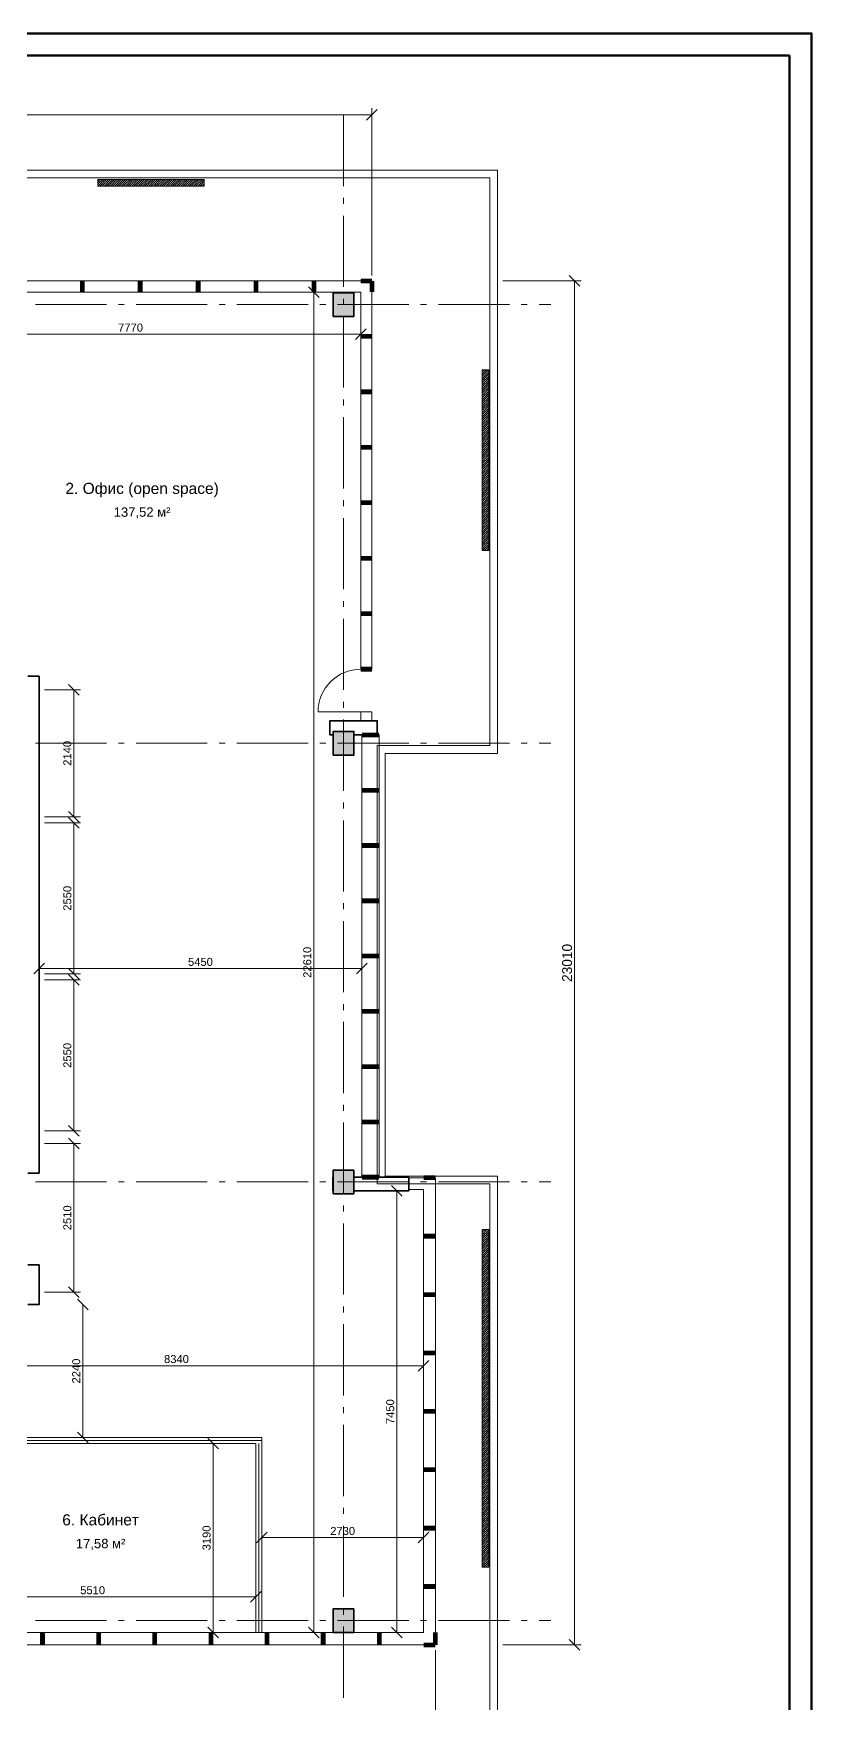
# Model space of a CAD drawing. Header units: millimetres. Extents: x -8900 to 22600, y -17775 to 26775.
# Drawn here: x 9465 to 22600, y -1400 to 26775 of the extents above; entities that cross this region are included whole.
import ezdxf
from ezdxf.enums import TextEntityAlignment as Align

# ---------------------------------------------------------------- set-up
doc = ezdxf.new("R2010")
doc.units = ezdxf.units.MM
for name, color, linetype, lineweight in [('A-COLS', 7, 'Continuous', 35), ('A-DIMS', 7, 'Continuous', 13), ('A-DOOR', 7, 'Continuous', 18), ('A-FRAME', 7, 'Continuous', 50), ('A-GLAZ', 7, 'Continuous', 18), ('A-GRID', 7, 'Continuous', 13), ('A-ROOM-DIMS', 7, 'Continuous', 13), ('A-ROOM-NAME', 7, 'Continuous', 18), ('A-SLAB', 7, 'Continuous', 13), ('A-WALL-GLASS', 7, 'Continuous', 18), ('A-WALL-PART', 7, 'Continuous', 35)]:
    doc.layers.add(name, color=color, linetype=linetype, lineweight=lineweight)
doc.styles.add('PLAN', font='arial.ttf')

msp = doc.modelspace()

# ---------------------------------------------------------------- linework, layer by layer
at = {"layer": 'A-COLS'}
for points in [[(14875, 22400), (14875, 22000), (14525, 22000), (14525, 22400)], [(14875, 15000), (14875, 14600), (14525, 14600), (14525, 15000)], [(14875, 7600), (14875, 7200), (14525, 7200), (14525, 7600)], [(14875, 200), (14875, -200), (14525, -200), (14525, 200)]]:
    msp.add_lwpolyline(points, close=True, dxfattribs=at)
at = {"layer": 'A-COLS', "color": 7}
for points in [[(14875, 22000), (14875, 22400), (14525, 22400)], [(14525, 22400), (14525, 22000), (14875, 22000)], [(14875, 14600), (14875, 15000), (14525, 15000)], [(14525, 15000), (14525, 14600), (14875, 14600)], [(14875, 7200), (14875, 7600), (14525, 7600)], [(14525, 7600), (14525, 7200), (14875, 7200)], [(14875, -200), (14875, 200), (14525, 200)], [(14525, 200), (14525, -200), (14875, -200)]]:
    msp.add_solid(points, dxfattribs=at)
at = {"layer": 'A-DIMS', "color": 7}
for p, q in [((-470, 25400), (15180, 25400)), ((15090, 25310), (15270, 25490)), ((15180, 22690), (15180, 25512.5)), ((17390, 22600), (18712.5, 22600)), ((18690, 22510), (18510, 22690)), ((18600, -410), (18600, 22600)), ((16250, -500), (16250, -4412.5)), ((17390, -410), (18712.5, -410)), ((18690, -500), (18510, -320))]:
    msp.add_line(p, q, dxfattribs=at)
at = {"layer": 'A-DOOR'}
msp.add_line((14990, 15330), (14270, 15330), dxfattribs=at)
msp.add_arc((14990, 15330), 720, 90.0116696, -179.9766608, dxfattribs=at)
at = {"layer": 'A-FRAME'}
for points in [[(-8900, -17775), (22600, -17775), (22600, 26775), (-8900, 26775)], [(-7400, -17400), (22225, -17400), (22225, 26400), (-7400, 26400)]]:
    msp.add_lwpolyline(points, close=True, dxfattribs=at)
at = {"layer": 'A-GLAZ'}
for points in [[(-220, 6140), (-310, 6140), (-310, 15700), (-470, 15700), (-470, 22410), (-470, 22600), (-270, 22600), (14990, 22600), (15180, 22600), (15180, 22410), (15180, 16050), (14990, 16050), (14990, 22410), (-270, 22410), (-270, 15700), (-220, 15700)], [(15180, 15330), (15180, 15180), (14990, 15180), (14990, 15330)], [(15300, 14940), (15300, 7480), (15010, 7480), (15010, 14940)], [(16050, -410), (-600, -410), (-800, -410), (-800, -200), (-800, 5930), (-600, 5930), (-600, -200), (16050, -200), (16050, 7270), (15800, 7270), (15800, 7470), (16050, 7470), (16250, 7470), (16250, 7270), (16250, -200), (16250, -410)]]:
    msp.add_lwpolyline(points, close=True, dxfattribs=at)
at = {"layer": 'A-GLAZ', "color": 7}
for points in [[(10329.4, 22600), (10249.4, 22600), (10249.4, 22410)], [(10249.4, 22410), (10329.4, 22410), (10329.4, 22600)], [(11307.5, 22600), (11227.5, 22600), (11227.5, 22410)], [(11227.5, 22410), (11307.5, 22410), (11307.5, 22600)], [(12285.6, 22600), (12205.6, 22600), (12205.6, 22410)], [(12205.6, 22410), (12285.6, 22410), (12285.6, 22600)], [(13263.7, 22600), (13183.8, 22600), (13183.8, 22410)], [(13183.8, 22410), (13263.7, 22410), (13263.7, 22600)], [(14241.9, 22600), (14161.9, 22600), (14161.9, 22410)], [(14161.9, 22410), (14241.9, 22410), (14241.9, 22600)], [(15180, 22640), (14990, 22640), (14990, 22560)], [(14990, 22560), (15180, 22560), (15180, 22640)], [(15220, 22600), (15140, 22600), (15140, 22410)], [(15140, 22410), (15220, 22410), (15220, 22600)], [(15180, 21704.3), (14990, 21704.3), (14990, 21624.3)], [(14990, 21624.3), (15180, 21624.3), (15180, 21704.3)], [(15180, 20768.6), (14990, 20768.6), (14990, 20688.6)], [(14990, 20688.6), (15180, 20688.6), (15180, 20768.6)], [(15180, 19832.9), (14990, 19832.9), (14990, 19752.9)], [(14990, 19752.9), (15180, 19752.9), (15180, 19832.9)], [(15180, 18897.1), (14990, 18897.1), (14990, 18817.1)], [(14990, 18817.1), (15180, 18817.1), (15180, 18897.1)], [(15180, 17961.4), (14990, 17961.4), (14990, 17881.4)], [(14990, 17881.4), (15180, 17881.4), (15180, 17961.4)], [(15180, 17025.7), (14990, 17025.7), (14990, 16945.7)], [(14990, 16945.7), (15180, 16945.7), (15180, 17025.7)], [(15180, 16090), (14990, 16090), (14990, 16010)], [(14990, 16010), (15180, 16010), (15180, 16090)], [(15300, 14980), (15010, 14980), (15010, 14900)], [(15010, 14900), (15300, 14900), (15300, 14980)], [(15300, 14047.5), (15010, 14047.5), (15010, 13967.5)], [(15010, 13967.5), (15300, 13967.5), (15300, 14047.5)], [(15300, 13115), (15010, 13115), (15010, 13035)], [(15010, 13035), (15300, 13035), (15300, 13115)], [(15300, 12182.5), (15010, 12182.5), (15010, 12102.5)], [(15010, 12102.5), (15300, 12102.5), (15300, 12182.5)], [(15300, 11250), (15010, 11250), (15010, 11170)], [(15010, 11170), (15300, 11170), (15300, 11250)], [(15300, 10317.5), (15010, 10317.5), (15010, 10237.5)], [(15010, 10237.5), (15300, 10237.5), (15300, 10317.5)], [(15300, 9385), (15010, 9385), (15010, 9305)], [(15010, 9305), (15300, 9305), (15300, 9385)], [(15300, 8452.5), (15010, 8452.5), (15010, 8372.5)], [(15010, 8372.5), (15300, 8372.5), (15300, 8452.5)], [(15300, 7520), (15010, 7520), (15010, 7440)], [(15010, 7440), (15300, 7440), (15300, 7520)], [(16250, 7510), (16050, 7510), (16050, 7430)], [(16050, 7430), (16250, 7430), (16250, 7510)], [(16250, 6525), (16050, 6525), (16050, 6445)], [(16050, 6445), (16250, 6445), (16250, 6525)], [(16250, 5540), (16050, 5540), (16050, 5460)], [(16050, 5460), (16250, 5460), (16250, 5540)], [(16250, 4555), (16050, 4555), (16050, 4475)], [(16050, 4475), (16250, 4475), (16250, 4555)], [(16250, 3570), (16050, 3570), (16050, 3490)], [(16050, 3490), (16250, 3490), (16250, 3570)], [(16250, 2585), (16050, 2585), (16050, 2505)], [(16050, 2505), (16250, 2505), (16250, 2585)], [(16250, 1600), (16050, 1600), (16050, 1520)], [(16050, 1520), (16250, 1520), (16250, 1600)], [(16250, 615), (16050, 615), (16050, 535)], [(16050, 535), (16250, 535), (16250, 615)], [(9659.4, -200), (9579.4, -200), (9579.4, -410)], [(9579.4, -410), (9659.4, -410), (9659.4, -200)], [(10606.7, -200), (10526.7, -200), (10526.7, -410)], [(10526.7, -410), (10606.7, -410), (10606.7, -200)], [(11553.9, -200), (11473.9, -200), (11473.9, -410)], [(11473.9, -410), (11553.9, -410), (11553.9, -200)], [(12501.1, -200), (12421.1, -200), (12421.1, -410)], [(12421.1, -410), (12501.1, -410), (12501.1, -200)], [(13448.3, -200), (13368.3, -200), (13368.3, -410)], [(13368.3, -410), (13448.3, -410), (13448.3, -200)], [(14395.6, -200), (14315.6, -200), (14315.6, -410)], [(14315.6, -410), (14395.6, -410), (14395.6, -200)], [(15342.8, -200), (15262.8, -200), (15262.8, -410)], [(15262.8, -410), (15342.8, -410), (15342.8, -200)], [(16290, -200), (16210, -200), (16210, -410)], [(16210, -410), (16290, -410), (16290, -200)], [(16250, -370), (16050, -370), (16050, -450)], [(16050, -450), (16250, -450), (16250, -370)]]:
    msp.add_solid(points, dxfattribs=at)
at = {"layer": 'A-GRID'}
for p, q in [((14700, 24200), (14700, 25400)), ((14700, 23900), (14700, 24000)), ((14700, 22500), (14700, 23700)), ((14700, 22200), (14700, 22300)), ((9500, 22200), (10700, 22200)), ((10900, 22200), (11000, 22200)), ((11200, 22200), (12400, 22200)), ((12600, 22200), (12700, 22200)), ((12900, 22200), (14100, 22200)), ((14300, 22200), (14400, 22200)), ((14600, 22200), (15800, 22200)), ((14700, 20800), (14700, 22000)), ((16000, 22200), (16100, 22200)), ((16300, 22200), (17500, 22200)), ((17700, 22200), (17800, 22200)), ((18000, 22200), (18200, 22200)), ((14700, 20500), (14700, 20600)), ((14700, 19100), (14700, 20300)), ((14700, 18800), (14700, 18900)), ((14700, 17400), (14700, 18600)), ((14700, 17100), (14700, 17200)), ((14700, 15700), (14700, 16900)), ((14700, 15400), (14700, 15500)), ((14700, 14000), (14700, 15200)), ((9500, 14800), (10700, 14800)), ((10900, 14800), (11000, 14800)), ((11200, 14800), (12400, 14800)), ((12600, 14800), (12700, 14800)), ((12900, 14800), (14100, 14800)), ((14300, 14800), (14400, 14800)), ((14600, 14800), (15800, 14800)), ((16000, 14800), (16100, 14800)), ((16300, 14800), (17500, 14800)), ((17700, 14800), (17800, 14800)), ((18000, 14800), (18200, 14800)), ((14700, 13700), (14700, 13800)), ((14700, 12300), (14700, 13500)), ((14700, 12000), (14700, 12100)), ((14700, 10600), (14700, 11800)), ((14700, 10300), (14700, 10400)), ((14700, 8900), (14700, 10100)), ((14700, 8600), (14700, 8700)), ((14700, 7200), (14700, 8400)), ((9500, 7400), (10700, 7400)), ((10900, 7400), (11000, 7400)), ((11200, 7400), (12400, 7400)), ((12600, 7400), (12700, 7400)), ((12900, 7400), (14100, 7400)), ((14300, 7400), (14400, 7400)), ((14600, 7400), (15800, 7400)), ((16000, 7400), (16100, 7400)), ((16300, 7400), (17500, 7400)), ((17700, 7400), (17800, 7400)), ((18000, 7400), (18200, 7400)), ((14700, 6900), (14700, 7000)), ((14700, 5500), (14700, 6700)), ((14700, 5200), (14700, 5300)), ((14700, 3800), (14700, 5000)), ((14700, 3500), (14700, 3600)), ((14700, 2100), (14700, 3300)), ((14700, 1800), (14700, 1900)), ((14700, 400), (14700, 1600)), ((9500, 0), (10700, 0)), ((10900, 0), (11000, 0)), ((11200, 0), (12400, 0)), ((12600, 0), (12700, 0)), ((12900, 0), (14100, 0)), ((14300, 0), (14400, 0)), ((14600, 0), (15800, 0)), ((14700, 100), (14700, 200)), ((16000, 0), (16100, 0)), ((16300, 0), (17500, 0)), ((17700, 0), (17800, 0)), ((18000, 0), (18200, 0)), ((14700, -1300), (14700, -100))]:
    msp.add_line(p, q, dxfattribs=at)
at = {"layer": 'A-ROOM-DIMS', "color": 7}
for p, q in [((14290, 22320), (14110, 22500)), ((14200, -200), (14200, 22410)), ((7220, 21700), (14990, 21700)), ((14900, 21610), (15080, 21790)), ((10240, 15610), (10060, 15790)), ((9650, 15700), (10262.5, 15700)), ((10150, 13560), (10150, 15700)), ((9650, 13560), (10262.5, 13560)), ((10240, 13470), (10060, 13650)), ((10240, 13370), (10060, 13550)), ((9650, 13460), (10262.5, 13460)), ((10150, 10910), (10150, 13460)), ((9470, 10910), (9650, 11090)), ((9560, 11000), (15010, 11000)), ((10240, 10820), (10060, 11000)), ((14920, 10910), (15100, 11090)), ((9650, 10910), (10262.5, 10910)), ((9650, 10810), (10262.5, 10810)), ((10240, 10720), (10060, 10900)), ((10150, 8260), (10150, 10810)), ((9650, 8260), (10262.5, 8260)), ((10240, 8170), (10060, 8350)), ((9650, 8050), (10262.5, 8050)), ((10240, 7960), (10060, 8140)), ((10150, 5540), (10150, 8050)), ((15690, 7160), (15510, 7340)), ((15600, -200), (15600, 7250)), ((9650, 5540), (10262.5, 5540)), ((10240, 5450), (10060, 5630)), ((10390, 5240), (10210, 5420)), ((10300, 3090), (10300, 5330)), ((7710, 4300), (16050, 4300)), ((15960, 4210), (16140, 4390)), ((10390, 3000), (10210, 3180)), ((12590, 2900), (12410, 3080)), ((12500, -200), (12500, 2990)), ((13230, 1310), (13410, 1490)), ((15960, 1310), (16140, 1490)), ((13320, 1400), (16050, 1400)), ((7710, 400), (13220, 400)), ((13130, 310), (13310, 490)), ((12590, -290), (12410, -110)), ((14290, -290), (14110, -110)), ((15690, -290), (15510, -110))]:
    msp.add_line(p, q, dxfattribs=at)
at = {"layer": 'A-SLAB', "color": 7}
for p, q in [((10550, 24235.899), (10624.101, 24310)), ((10550, 24271.82), (10588.18, 24310)), ((10550, 24307.741), (10552.259, 24310)), ((10550.022, 24200), (10660.022, 24310)), ((10585.943, 24200), (10695.943, 24310)), ((10621.864, 24200), (10731.864, 24310)), ((10657.785, 24200), (10767.785, 24310)), ((10693.706, 24200), (10803.706, 24310)), ((10729.627, 24200), (10839.627, 24310)), ((10765.548, 24200), (10875.548, 24310)), ((10801.469, 24200), (10911.469, 24310)), ((10837.39, 24200), (10947.39, 24310)), ((10873.311, 24200), (10983.311, 24310)), ((10909.232, 24200), (11019.232, 24310)), ((10945.153, 24200), (11055.153, 24310)), ((10981.074, 24200), (11091.074, 24310)), ((11016.995, 24200), (11126.995, 24310)), ((11052.916, 24200), (11162.916, 24310)), ((11088.837, 24200), (11198.837, 24310)), ((11124.758, 24200), (11234.758, 24310)), ((11160.679, 24200), (11270.679, 24310)), ((11196.6, 24200), (11306.6, 24310)), ((11232.521, 24200), (11342.521, 24310)), ((11268.442, 24200), (11378.442, 24310)), ((11304.363, 24200), (11414.363, 24310)), ((11340.284, 24200), (11450.284, 24310)), ((11376.205, 24200), (11486.205, 24310)), ((11412.126, 24200), (11522.126, 24310)), ((11448.047, 24200), (11558.047, 24310)), ((11483.968, 24200), (11593.968, 24310)), ((11519.889, 24200), (11629.889, 24310)), ((11555.81, 24200), (11665.81, 24310)), ((11591.731, 24200), (11701.731, 24310)), ((11627.652, 24200), (11737.652, 24310)), ((11663.573, 24200), (11773.573, 24310)), ((11699.494, 24200), (11809.494, 24310)), ((11735.415, 24200), (11845.415, 24310)), ((11771.336, 24200), (11881.336, 24310)), ((11807.257, 24200), (11917.257, 24310)), ((11843.178, 24200), (11953.178, 24310)), ((11879.1, 24200), (11989.1, 24310)), ((11915.021, 24200), (12025.021, 24310)), ((11950.942, 24200), (12060.942, 24310)), ((11986.863, 24200), (12096.863, 24310)), ((12022.784, 24200), (12132.784, 24310)), ((12058.705, 24200), (12168.705, 24310)), ((12094.626, 24200), (12204.626, 24310)), ((12130.547, 24200), (12240.547, 24310)), ((12166.468, 24200), (12276.468, 24310)), ((12202.389, 24200), (12312.389, 24310)), ((12238.31, 24200), (12348.31, 24310)), ((12274.231, 24200), (12350, 24275.769)), ((12310.152, 24200), (12350, 24239.848)), ((12346.073, 24200), (12350, 24203.927)), ((17040, 20991.31), (17148.69, 21100)), ((17040, 21027.231), (17112.769, 21100)), ((17040, 21063.152), (17076.848, 21100)), ((17040, 21099.073), (17040.927, 21100)), ((17040, 20955.389), (17150, 21065.389)), ((17040, 20919.468), (17150, 21029.468)), ((17040, 20883.547), (17150, 20993.547)), ((17040, 20847.626), (17150, 20957.626)), ((17040, 20811.705), (17150, 20921.705)), ((17040, 20775.784), (17150, 20885.784)), ((17040, 20739.863), (17150, 20849.863)), ((17040, 20703.942), (17150, 20813.942)), ((17040, 20668.02), (17150, 20778.02)), ((17040, 20632.099), (17150, 20742.099)), ((17040, 20596.178), (17150, 20706.178)), ((17040, 20560.257), (17150, 20670.257)), ((17040, 20524.336), (17150, 20634.336)), ((17040, 20488.415), (17150, 20598.415)), ((17040, 20452.494), (17150, 20562.494)), ((17040, 20416.573), (17150, 20526.573)), ((17040, 20380.652), (17150, 20490.652)), ((17040, 20344.731), (17150, 20454.731)), ((17040, 20308.81), (17150, 20418.81)), ((17040, 20272.889), (17150, 20382.889)), ((17040, 20236.968), (17150, 20346.968)), ((17040, 20201.047), (17150, 20311.047)), ((17040, 20165.126), (17150, 20275.126)), ((17040, 20129.205), (17150, 20239.205)), ((17040, 20093.284), (17150, 20203.284)), ((17040, 20057.363), (17150, 20167.363)), ((17040, 20021.442), (17150, 20131.442)), ((17040, 19985.521), (17150, 20095.521)), ((17040, 19949.6), (17150, 20059.6)), ((17040, 19913.679), (17150, 20023.679)), ((17040, 19877.758), (17150, 19987.758)), ((17040, 19841.837), (17150, 19951.837)), ((17040, 19805.916), (17150, 19915.916)), ((17040, 19769.995), (17150, 19879.995)), ((17040, 19734.074), (17150, 19844.074)), ((17040, 19698.153), (17150, 19808.153)), ((17040, 19662.232), (17150, 19772.232)), ((17040, 19626.311), (17150, 19736.311)), ((17040, 19590.39), (17150, 19700.39)), ((17040, 19554.469), (17150, 19664.469)), ((17040, 19518.548), (17150, 19628.548)), ((17040, 19482.627), (17150, 19592.627)), ((17040, 19446.706), (17150, 19556.706)), ((17040, 19410.785), (17150, 19520.785)), ((17040, 19374.864), (17150, 19484.864)), ((17040, 19338.943), (17150, 19448.943)), ((17040, 19303.022), (17150, 19413.022)), ((17040, 19267.101), (17150, 19377.101)), ((17040, 19231.179), (17150, 19341.179)), ((17040, 19195.258), (17150, 19305.258)), ((17040, 19159.337), (17150, 19269.337)), ((17040, 19123.416), (17150, 19233.416)), ((17040, 19087.495), (17150, 19197.495)), ((17040, 19051.574), (17150, 19161.574)), ((17040, 19015.653), (17150, 19125.653)), ((17040, 18979.732), (17150, 19089.732)), ((17040, 18943.811), (17150, 19053.811)), ((17040, 18907.89), (17150, 19017.89)), ((17040, 18871.969), (17150, 18981.969)), ((17040, 18836.048), (17150, 18946.048)), ((17040, 18800.127), (17150, 18910.127)), ((17040, 18764.206), (17150, 18874.206)), ((17040, 18728.285), (17150, 18838.285)), ((17040, 18692.364), (17150, 18802.364)), ((17040, 18656.443), (17150, 18766.443)), ((17040, 18620.522), (17150, 18730.522)), ((17040, 18584.601), (17150, 18694.601)), ((17040, 18548.68), (17150, 18658.68)), ((17040, 18512.759), (17150, 18622.759)), ((17040, 18476.838), (17150, 18586.838)), ((17040, 18440.917), (17150, 18550.917)), ((17040, 18404.996), (17150, 18514.996)), ((17040, 18369.075), (17150, 18479.075)), ((17040, 18333.154), (17150, 18443.154)), ((17040, 18297.233), (17150, 18407.233)), ((17040, 18261.312), (17150, 18371.312)), ((17040, 18225.391), (17150, 18335.391)), ((17040, 18189.47), (17150, 18299.47)), ((17040, 18153.549), (17150, 18263.549)), ((17040, 18117.628), (17150, 18227.628)), ((17040, 18081.707), (17150, 18191.707)), ((17044.214, 18050), (17150, 18155.786)), ((17080.135, 18050), (17150, 18119.865)), ((17116.056, 18050), (17150, 18083.944)), ((17040, 6515.127), (17124.873, 6600)), ((17040, 6551.048), (17088.952, 6600)), ((17040, 6586.969), (17053.031, 6600)), ((17040, 6479.206), (17150, 6589.206)), ((17040, 6443.285), (17150, 6553.285)), ((17040, 6407.364), (17150, 6517.364)), ((17040, 6371.443), (17150, 6481.443)), ((17040, 6335.522), (17150, 6445.522)), ((17040, 6299.601), (17150, 6409.601)), ((17040, 6263.68), (17150, 6373.68)), ((17040, 6227.759), (17150, 6337.759)), ((17040, 6191.838), (17150, 6301.838)), ((17040, 6155.917), (17150, 6265.917)), ((17040, 6119.996), (17150, 6229.996)), ((17040, 6084.075), (17150, 6194.075)), ((17040, 6048.154), (17150, 6158.154)), ((17040, 6012.233), (17150, 6122.233)), ((17040, 5976.312), (17150, 6086.312)), ((17040, 5940.391), (17150, 6050.391)), ((17040, 5904.47), (17150, 6014.47)), ((17040, 5868.549), (17150, 5978.549)), ((17040, 5832.628), (17150, 5942.628)), ((17040, 5796.707), (17150, 5906.707)), ((17040, 5760.786), (17150, 5870.786)), ((17040, 5724.865), (17150, 5834.865)), ((17040, 5688.944), (17150, 5798.944)), ((17040, 5653.023), (17150, 5763.023)), ((17040, 5617.102), (17150, 5727.102)), ((17040, 5581.181), (17150, 5691.181)), ((17040, 5545.259), (17150, 5655.259)), ((17040, 5509.338), (17150, 5619.338)), ((17040, 5473.417), (17150, 5583.417)), ((17040, 5437.496), (17150, 5547.496)), ((17040, 5401.575), (17150, 5511.575)), ((17040, 5365.654), (17150, 5475.654)), ((17040, 5329.733), (17150, 5439.733)), ((17040, 5293.812), (17150, 5403.812)), ((17040, 5257.891), (17150, 5367.891)), ((17040, 5221.97), (17150, 5331.97)), ((17040, 5186.049), (17150, 5296.049)), ((17040, 5150.128), (17150, 5260.128)), ((17040, 5114.207), (17150, 5224.207)), ((17040, 5078.286), (17150, 5188.286)), ((17040, 5042.365), (17150, 5152.365)), ((17040, 5006.444), (17150, 5116.444)), ((17040, 4970.523), (17150, 5080.523)), ((17040, 4934.602), (17150, 5044.602)), ((17040, 4898.681), (17150, 5008.681)), ((17040, 4862.76), (17150, 4972.76)), ((17040, 4826.839), (17150, 4936.839)), ((17040, 4790.918), (17150, 4900.918)), ((17040, 4754.997), (17150, 4864.997)), ((17040, 4719.076), (17150, 4829.076)), ((17040, 4683.155), (17150, 4793.155)), ((17040, 4647.234), (17150, 4757.234)), ((17040, 4611.313), (17150, 4721.313)), ((17040, 4575.392), (17150, 4685.392)), ((17040, 4539.471), (17150, 4649.471)), ((17040, 4503.55), (17150, 4613.55)), ((17040, 4467.629), (17150, 4577.629)), ((17040, 4431.708), (17150, 4541.708)), ((17040, 4395.787), (17150, 4505.787)), ((17040, 4359.866), (17150, 4469.866)), ((17040, 4323.945), (17150, 4433.945)), ((17040, 4288.024), (17150, 4398.024)), ((17040, 4252.103), (17150, 4362.103)), ((17040, 4216.182), (17150, 4326.182)), ((17040, 4180.261), (17150, 4290.261)), ((17040, 4144.34), (17150, 4254.34)), ((17040, 4108.419), (17150, 4218.419)), ((17040, 4072.497), (17150, 4182.497)), ((17040, 4036.576), (17150, 4146.576)), ((17040, 4000.655), (17150, 4110.655)), ((17040, 3964.734), (17150, 4074.734)), ((17040, 3928.813), (17150, 4038.813)), ((17040, 3892.892), (17150, 4002.892)), ((17040, 3856.971), (17150, 3966.971)), ((17040, 3821.05), (17150, 3931.05)), ((17040, 3785.129), (17150, 3895.129)), ((17040, 3749.208), (17150, 3859.208)), ((17040, 3713.287), (17150, 3823.287)), ((17040, 3677.366), (17150, 3787.366)), ((17040, 3641.445), (17150, 3751.445)), ((17040, 3605.524), (17150, 3715.524)), ((17040, 3569.603), (17150, 3679.603)), ((17040, 3533.682), (17150, 3643.682)), ((17040, 3497.761), (17150, 3607.761)), ((17040, 3461.84), (17150, 3571.84)), ((17040, 3425.919), (17150, 3535.919)), ((17040, 3389.998), (17150, 3499.998)), ((17040, 3354.077), (17150, 3464.077)), ((17040, 3318.156), (17150, 3428.156)), ((17040, 3282.235), (17150, 3392.235)), ((17040, 3246.314), (17150, 3356.314)), ((17040, 3210.393), (17150, 3320.393)), ((17040, 3174.472), (17150, 3284.472)), ((17040, 3138.551), (17150, 3248.551)), ((17040, 3102.63), (17150, 3212.63)), ((17040, 3066.709), (17150, 3176.709)), ((17040, 3030.788), (17150, 3140.788)), ((17040, 2994.867), (17150, 3104.867)), ((17040, 2958.946), (17150, 3068.946)), ((17040, 2923.025), (17150, 3033.025)), ((17040, 2887.104), (17150, 2997.104)), ((17040, 2851.183), (17150, 2961.183)), ((17040, 2815.262), (17150, 2925.262)), ((17040, 2779.341), (17150, 2889.341)), ((17040, 2743.42), (17150, 2853.42)), ((17040, 2707.499), (17150, 2817.499)), ((17040, 2671.578), (17150, 2781.578)), ((17040, 2635.657), (17150, 2745.657)), ((17040, 2599.735), (17150, 2709.735)), ((17040, 2563.814), (17150, 2673.814)), ((17040, 2527.893), (17150, 2637.893)), ((17040, 2491.972), (17150, 2601.972)), ((17040, 2456.051), (17150, 2566.051)), ((17040, 2420.13), (17150, 2530.13)), ((17040, 2384.209), (17150, 2494.209)), ((17040, 2348.288), (17150, 2458.288)), ((17040, 2312.367), (17150, 2422.367)), ((17040, 2276.446), (17150, 2386.446)), ((17040, 2240.525), (17150, 2350.525)), ((17040, 2204.604), (17150, 2314.604)), ((17040, 2168.683), (17150, 2278.683)), ((17040, 2132.762), (17150, 2242.762)), ((17040, 2096.841), (17150, 2206.841)), ((17040, 2060.92), (17150, 2170.92)), ((17040, 2024.999), (17150, 2134.999)), ((17040, 1989.078), (17150, 2099.078)), ((17040, 1953.157), (17150, 2063.157)), ((17040, 1917.236), (17150, 2027.236)), ((17040, 1881.315), (17150, 1991.315)), ((17040, 1845.394), (17150, 1955.394)), ((17040, 1809.473), (17150, 1919.473)), ((17040, 1773.552), (17150, 1883.552)), ((17040, 1737.631), (17150, 1847.631)), ((17040, 1701.71), (17150, 1811.71)), ((17040, 1665.789), (17150, 1775.789)), ((17040, 1629.868), (17150, 1739.868)), ((17040, 1593.947), (17150, 1703.947)), ((17040, 1558.026), (17150, 1668.026)), ((17040, 1522.105), (17150, 1632.105)), ((17040, 1486.184), (17150, 1596.184)), ((17040, 1450.263), (17150, 1560.263)), ((17040, 1414.342), (17150, 1524.342)), ((17040, 1378.421), (17150, 1488.421)), ((17040, 1342.5), (17150, 1452.5)), ((17040, 1306.579), (17150, 1416.579)), ((17040, 1270.658), (17150, 1380.658)), ((17040, 1234.737), (17150, 1344.737)), ((17040, 1198.816), (17150, 1308.816)), ((17040, 1162.895), (17150, 1272.895)), ((17040, 1126.973), (17150, 1236.973)), ((17040, 1091.052), (17150, 1201.052)), ((17040, 1055.131), (17150, 1165.131)), ((17040, 1019.21), (17150, 1129.21)), ((17040, 983.289), (17150, 1093.289)), ((17040, 947.368), (17150, 1057.368)), ((17040, 911.447), (17150, 1021.447)), ((17064.474, 900), (17150, 985.526)), ((17100.395, 900), (17150, 949.605)), ((17136.316, 900), (17150, 913.684))]:
    msp.add_line(p, q, dxfattribs=at)
at = {"layer": 'A-SLAB'}
for points in [[(-800, -410), (-800, -2500), (17300, -2500), (17300, 7500), (15400, 7500), (15400, 14630), (17300, 14630), (17300, 24470), (-1550, 24470), (-1550, 14720), (-470, 14720)], [(-670, -410), (-670, -2370), (17170, -2370), (17170, 7370), (15270, 7370), (15270, 14760), (17170, 14760), (17170, 24340), (-1420, 24340), (-1420, 14850), (-470, 14850)]]:
    msp.add_lwpolyline(points, dxfattribs=at)
for points in [[(10550, 24200), (12350, 24200), (12350, 24310), (10550, 24310)], [(17040, 18050), (17150, 18050), (17150, 21100), (17040, 21100)], [(17040, 900), (17150, 900), (17150, 6600), (17040, 6600)]]:
    msp.add_lwpolyline(points, close=True, dxfattribs=at)
at = {"layer": 'A-WALL-GLASS'}
for p, q in [((8410, 3040), (13320, 3040)), ((13270, -200), (13270, 2990))]:
    msp.add_line(p, q, dxfattribs=at)
msp.add_lwpolyline([(8410, 3090), (13320, 3090), (13320, 2990), (13320, -200), (13220, -200), (13220, 2990), (8410, 2990)], close=True, dxfattribs=at)
at = {"layer": 'A-WALL-PART'}
for points in [[(9370, 15930), (9560, 15930), (9560, 15700), (9560, 7550), (9370, 7550)], [(9370, 6000), (9560, 6000), (9560, 5540), (9560, 5330), (9370, 5330)]]:
    msp.add_lwpolyline(points, dxfattribs=at)
for points in [[(15270, 14940), (14875, 14940), (14875, 15000), (14525, 15000), (14525, 14940), (14470, 14940), (14470, 15180), (15270, 15180)], [(14525, 7480), (14525, 7250), (14520, 7250), (14520, 7480)], [(15800, 7480), (15800, 7250), (14875, 7250), (14875, 7480)]]:
    msp.add_lwpolyline(points, close=True, dxfattribs=at)

# ---------------------------------------------------------------- texts
at = {"layer": 'A-DIMS', "color": 7, "style": 'PLAN'}
msp.add_text('23010', height=165, rotation=89.9999813, dxfattribs=at).set_placement((18472.5, 11095), align=Align.MIDDLE_CENTER)
at = {"layer": 'A-ROOM-DIMS', "color": 7, "style": 'PLAN'}
for s, p in [('7770', (11105, 21812.5)), ('5450', (12285, 11112.5)), ('8340', (11880, 4412.5)), ('2730', (14685, 1512.5)), ('5510', (10465, 512.5))]:
    msp.add_text(s, height=135, dxfattribs=at).set_placement(p, align=Align.MIDDLE_CENTER)
for s, p in [('2140', (10037.5, 14630)), ('2550', (10037.5, 12185)), ('22610', (14087.5, 11105)), ('2550', (10037.5, 9535)), ('2510', (10037.5, 6795)), ('2240', (10187.5, 4210)), ('7450', (15487.5, 3525)), ('3190', (12387.5, 1395))]:
    msp.add_text(s, height=135, rotation=89.9999813, dxfattribs=at).set_placement(p, align=Align.MIDDLE_CENTER)
at = {"layer": 'A-ROOM-NAME', "style": 'PLAN'}
for s, height, p in [('2. Офис (open space)', 187.5, (11300, 19100)), ('137,52 м²', 157.5, (11300, 18700)), ('6. Кабинет', 187.5, (10600, 1700)), ('17,58 м²', 157.5, (10600, 1300))]:
    msp.add_text(s, height=height, dxfattribs=at).set_placement(p, align=Align.MIDDLE_CENTER)

doc.saveas('drawing.dxf')
